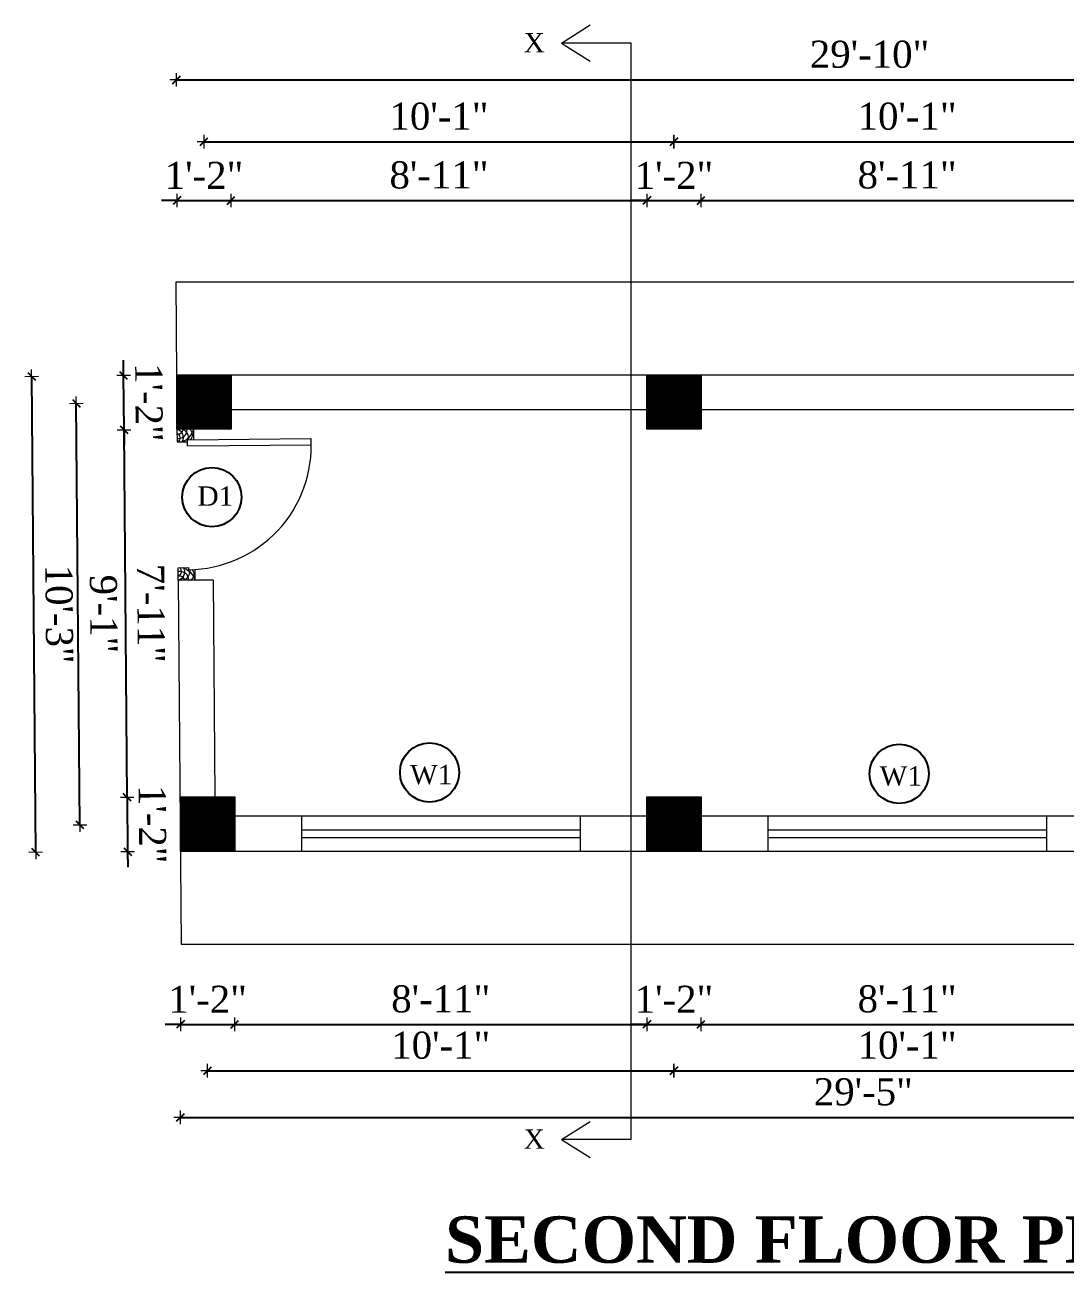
# Model space of a CAD drawing. Header units: inches. Extents: x 20273 to 41102, y -4696 to -1121.
# Drawn here: x 29047.8 to 29316.6, y -3206.2 to -2884 of the extents above; entities that cross this region are included whole.
import ezdxf

# ---------------------------------------------------------------- set-up
doc = ezdxf.new("R2010")
doc.units = ezdxf.units.IN
doc.header["$LTSCALE"] = 5
doc.header["$MEASUREMENT"] = 0
for name, color, linetype, lineweight in [('A-WALL', 7, 'Continuous', 9), ('Dimension', 7, 'Continuous', 18), ('DOOR', 62, 'Continuous', 0)]:
    doc.layers.add(name, color=color, linetype=linetype, lineweight=lineweight)
doc.layers.add('dim line', color=7, linetype='Continuous', lineweight=15, true_color=0xfab2b2)
doc.layers.add('TEXT', color=6, linetype='Continuous')
doc.layers.add('WALL', color=7, linetype='Continuous')
doc.styles.add('ordinary', font='times.ttf')
doc.dimstyles.new('Copy of 96', dxfattribs={"dimtxt": 7, "dimasz": 4, "dimexe": 0.5, "dimexo": 0.5, "dimgap": 3, "dimtad": 1, "dimdec": 1, "dimzin": 11, "dimdsep": 46, "dimlunit": 4, "dimtxsty": 'ordinary', "dimblk": 'OBLIQUE', "dimcen": 0.09, "dimse1": 1, "dimse2": 1, "dimclrt": 6, "dimazin": 0, "dimtfac": 1, "dimtdec": 1, "dimtix": 1, "dimtmove": 2, "dimatfit": 3, "dimldrblk": 'leader', "dimfxl": 0.5, "dimfxlon": 1, "dimtolj": 1, "dimtzin": 0, "dimarcsym": 0})
pattern_1 = [(45, (2967.62238, 690.14141), (-0.08838834765, 0.08838834765), [])]

# ---------------------------------------------------------------- blocks, each defined once
blk = doc.blocks.new('A$C27B36B59')
at = {"layer": 'DOOR'}
for p, q in [((0, 4), (0, 0)), ((2.5, 4), (0, 4)), ((2.5, 2.5), (2.5, 4)), ((0, 0), (3, 0)), ((3, 2.5), (2.5, 2.5)), ((3, 0), (3, 2.5))]:
    blk.add_line(p, q, dxfattribs=at)
for centre, radius, start, end in [((-1.4, -0.54), 4.75, 22.1411, 72.838), ((1.34, 2.09), 1.64, 45.138, 144.8948), ((2.21, 0.3), 2.49, 83.3149, 152.658), ((0.13, 0.37), 2.05, 349.4875, 93.6805), ((1.96, -0.47), 2.01, 58.7447, 166.495), ((-0.06, 0.32), 1.13, 343.542, 86.947), ((2.08, -0.4), 1.17, 38.2816, 160.1519)]:
    blk.add_arc(centre, radius, start, end, dxfattribs=at)
blk = doc.blocks.new('D2')
at = {"layer": 'DOOR'}
for p, q in [((74473.95, 24047.59), (74473.95, 24018.09)), ((74473.95, 24047.59), (74475.45, 24047.59)), ((74475.45, 24047.59), (74475.45, 24018.13))]:
    blk.add_line(p, q, dxfattribs=at)
blk.add_arc((74473.95, 24047.59), 29.5, 180, 272.9146, dxfattribs=at)
at = {"layer": 'DOOR', "xscale": -1, "rotation": 180}
blk.add_blockref('A$C27B36B59', (74441.95, 24050.09), dxfattribs=at)
at = {"layer": 'DOOR', "rotation": 180}
blk.add_blockref('A$C27B36B59', (74477.95, 24050.09), dxfattribs=at)
blk = doc.blocks.new('oblique')
at = {"color": 0, "lineweight": -2}
blk.add_line((0.25, 0.25), (-0.25, -0.25), dxfattribs=at)
at = {"layer": 'dim line', "lineweight": 9}
for p, q in [((-0.4375, 0), (0.4375, 0)), ((0, 0.4375), (0, -0.4375))]:
    blk.add_line(p, q, dxfattribs=at)
blk = doc.blocks.new('*D466')
at = {"layer": 'A-WALL', "color": 0, "lineweight": -2, "ltscale": 50, "transparency": 16777216}
for p, q in [((29088.01, -3142.24), (29084.01, -3142.24)), ((29088.01, -3142.24), (29102.01, -3142.24)), ((29102.01, -3142.24), (29106.01, -3142.24))]:
    blk.add_line(p, q, dxfattribs=at)
at = {"layer": 'Defpoints', "color": 0, "ltscale": 50, "transparency": 16777216}
for p in [(29088.01, -3097.46), (29102.01, -3097.46), (29102.01, -3142.24)]:
    blk.add_point(p, dxfattribs=at)
at = {"layer": 'A-WALL', "color": 0, "lineweight": -2, "ltscale": 50, "transparency": 16777216, "xscale": 4, "yscale": 4, "zscale": 4}
blk.add_blockref('oblique', (29088.01, -3142.24), dxfattribs=at)
at = {"layer": 'A-WALL', "color": 0, "lineweight": -2, "ltscale": 50, "transparency": 16777216, "xscale": 4, "yscale": 4, "zscale": 4, "rotation": 180}
blk.add_blockref('oblique', (29102.01, -3142.24), dxfattribs=at)
at = {"layer": 'A-WALL', "color": 6, "ltscale": 50, "transparency": 16777216, "insert": (29095.01, -3135.74), "char_height": 7, "attachment_point": 5, "style": 'ordinary'}
blk.add_mtext('\\A1;1\'-2"', dxfattribs=at)
blk = doc.blocks.new('_OBLIQUE')
at = {"color": 0, "linetype": 'ByBlock'}
blk.add_line((-0.5, -0.5), (0.5, 0.5), dxfattribs=at)
blk = doc.blocks.new('leader')
at = {"layer": 'Dimension'}
for p, q in [((0, -4.328), (0, 4.328)), ((-4.424, 0), (4.424, 0))]:
    blk.add_line(p, q, dxfattribs=at)
blk = doc.blocks.new('*D467')
at = {"layer": 'A-WALL', "color": 0, "lineweight": -2, "ltscale": 5, "transparency": 16777216}
blk.add_line((29102.01, -3142.24), (29208.51, -3142.24), dxfattribs=at)
at = {"layer": 'Defpoints', "color": 0, "ltscale": 5, "transparency": 16777216}
for p in [(29102.01, -3097.46), (29208.51, -3097.46), (29208.51, -3142.24)]:
    blk.add_point(p, dxfattribs=at)
at = {"layer": 'A-WALL', "color": 0, "lineweight": -2, "ltscale": 5, "transparency": 16777216, "xscale": 4, "yscale": 4, "zscale": 4, "rotation": 180}
blk.add_blockref('oblique', (29102.01, -3142.24), dxfattribs=at)
at = {"layer": 'A-WALL', "color": 0, "lineweight": -2, "ltscale": 5, "transparency": 16777216, "xscale": 4, "yscale": 4, "zscale": 4}
blk.add_blockref('oblique', (29208.51, -3142.24), dxfattribs=at)
at = {"layer": 'A-WALL', "color": 6, "ltscale": 5, "transparency": 16777216, "insert": (29155.26, -3135.68), "char_height": 7, "attachment_point": 5, "style": 'ordinary'}
blk.add_mtext('\\A1;8\'-11"', dxfattribs=at)
blk = doc.blocks.new('*D468')
at = {"layer": 'A-WALL', "color": 0, "lineweight": -2, "ltscale": 5, "transparency": 16777216}
for p, q in [((29208.51, -3142.24), (29204.51, -3142.24)), ((29208.51, -3142.24), (29222.51, -3142.24)), ((29222.51, -3142.24), (29226.51, -3142.24))]:
    blk.add_line(p, q, dxfattribs=at)
at = {"layer": 'Defpoints', "color": 0, "ltscale": 5, "transparency": 16777216}
for p in [(29208.51, -3097.46), (29222.51, -3097.46), (29222.51, -3142.24)]:
    blk.add_point(p, dxfattribs=at)
at = {"layer": 'A-WALL', "color": 0, "lineweight": -2, "ltscale": 5, "transparency": 16777216, "xscale": 4, "yscale": 4, "zscale": 4}
blk.add_blockref('oblique', (29208.51, -3142.24), dxfattribs=at)
at = {"layer": 'A-WALL', "color": 0, "lineweight": -2, "ltscale": 5, "transparency": 16777216, "xscale": 4, "yscale": 4, "zscale": 4, "rotation": 180}
blk.add_blockref('oblique', (29222.51, -3142.24), dxfattribs=at)
at = {"layer": 'A-WALL', "color": 6, "ltscale": 5, "transparency": 16777216, "insert": (29215.51, -3135.74), "char_height": 7, "attachment_point": 5, "style": 'ordinary'}
blk.add_mtext('\\A1;1\'-2"', dxfattribs=at)
blk = doc.blocks.new('*D469')
at = {"layer": 'A-WALL', "color": 0, "lineweight": -2, "ltscale": 5, "transparency": 16777216}
blk.add_line((29222.51, -3142.24), (29329.01, -3142.24), dxfattribs=at)
at = {"layer": 'Defpoints', "color": 0, "ltscale": 5, "transparency": 16777216}
for p in [(29222.51, -3097.46), (29329.01, -3097.46), (29329.01, -3142.24)]:
    blk.add_point(p, dxfattribs=at)
at = {"layer": 'A-WALL', "color": 0, "lineweight": -2, "ltscale": 5, "transparency": 16777216, "xscale": 4, "yscale": 4, "zscale": 4, "rotation": 180}
blk.add_blockref('oblique', (29222.51, -3142.24), dxfattribs=at)
at = {"layer": 'A-WALL', "color": 0, "lineweight": -2, "ltscale": 5, "transparency": 16777216, "xscale": 4, "yscale": 4, "zscale": 4}
blk.add_blockref('oblique', (29329.01, -3142.24), dxfattribs=at)
at = {"layer": 'A-WALL', "color": 6, "ltscale": 5, "transparency": 16777216, "insert": (29275.76, -3135.68), "char_height": 7, "attachment_point": 5, "style": 'ordinary'}
blk.add_mtext('\\A1;8\'-11"', dxfattribs=at)
blk = doc.blocks.new('*D473')
at = {"layer": 'A-WALL', "color": 0, "lineweight": -2, "ltscale": 5, "transparency": 16777216}
blk.add_line((29095.01, -3154.21), (29215.51, -3154.21), dxfattribs=at)
at = {"layer": 'Defpoints', "color": 0, "ltscale": 5, "transparency": 16777216}
for p in [(29095.01, -3090.46), (29215.51, -3090.46), (29215.51, -3154.21)]:
    blk.add_point(p, dxfattribs=at)
at = {"layer": 'A-WALL', "color": 0, "lineweight": -2, "ltscale": 5, "transparency": 16777216, "xscale": 4, "yscale": 4, "zscale": 4, "rotation": 180}
blk.add_blockref('oblique', (29095.01, -3154.21), dxfattribs=at)
at = {"layer": 'A-WALL', "color": 0, "lineweight": -2, "ltscale": 5, "transparency": 16777216, "xscale": 4, "yscale": 4, "zscale": 4}
blk.add_blockref('oblique', (29215.51, -3154.21), dxfattribs=at)
at = {"layer": 'A-WALL', "color": 6, "ltscale": 5, "transparency": 16777216, "insert": (29155.26, -3147.65), "char_height": 7, "attachment_point": 5, "style": 'ordinary'}
blk.add_mtext('\\A1;10\'-1"', dxfattribs=at)
blk = doc.blocks.new('*D474')
at = {"layer": 'A-WALL', "color": 0, "lineweight": -2, "ltscale": 5, "transparency": 16777216}
blk.add_line((29215.51, -3154.21), (29336.01, -3154.21), dxfattribs=at)
at = {"layer": 'Defpoints', "color": 0, "ltscale": 5, "transparency": 16777216}
for p in [(29215.51, -3090.46), (29336.01, -3090.46), (29336.01, -3154.21)]:
    blk.add_point(p, dxfattribs=at)
at = {"layer": 'A-WALL', "color": 0, "lineweight": -2, "ltscale": 5, "transparency": 16777216, "xscale": 4, "yscale": 4, "zscale": 4, "rotation": 180}
blk.add_blockref('oblique', (29215.51, -3154.21), dxfattribs=at)
at = {"layer": 'A-WALL', "color": 0, "lineweight": -2, "ltscale": 5, "transparency": 16777216, "xscale": 4, "yscale": 4, "zscale": 4}
blk.add_blockref('oblique', (29336.01, -3154.21), dxfattribs=at)
at = {"layer": 'A-WALL', "color": 6, "ltscale": 5, "transparency": 16777216, "insert": (29275.76, -3147.65), "char_height": 7, "attachment_point": 5, "style": 'ordinary'}
blk.add_mtext('\\A1;10\'-1"', dxfattribs=at)
blk = doc.blocks.new('*D476')
at = {"layer": 'A-WALL', "color": 0, "lineweight": -2, "ltscale": 5, "transparency": 16777216}
blk.add_line((29088.01, -3166.26), (29440.88, -3166.26), dxfattribs=at)
at = {"layer": 'Defpoints', "color": 0, "ltscale": 5, "transparency": 16777216}
for p in [(29088.01, -3097.46), (29440.88, -3097.46), (29440.88, -3166.26)]:
    blk.add_point(p, dxfattribs=at)
at = {"layer": 'A-WALL', "color": 0, "lineweight": -2, "ltscale": 5, "transparency": 16777216, "xscale": 4, "yscale": 4, "zscale": 4, "rotation": 180}
blk.add_blockref('oblique', (29088.01, -3166.26), dxfattribs=at)
at = {"layer": 'A-WALL', "color": 0, "lineweight": -2, "ltscale": 5, "transparency": 16777216, "xscale": 4, "yscale": 4, "zscale": 4}
blk.add_blockref('oblique', (29440.88, -3166.26), dxfattribs=at)
at = {"layer": 'A-WALL', "color": 6, "ltscale": 5, "transparency": 16777216, "insert": (29264.44, -3159.69), "char_height": 7, "attachment_point": 5, "style": 'ordinary'}
blk.add_mtext('\\A1;29\'-5"', dxfattribs=at)
blk = doc.blocks.new('*D477')
at = {"layer": 'A-WALL', "color": 0, "lineweight": -2, "ltscale": 50, "transparency": 16777216}
blk.add_line((29050.61, -3097.78), (29049.57, -2974.79), dxfattribs=at)
at = {"layer": 'Defpoints', "color": 0, "ltscale": 50, "transparency": 16777216}
for p in [(29049.57, -2974.79), (29086.97, -2974.47), (29088.01, -3097.46)]:
    blk.add_point(p, dxfattribs=at)
at = {"layer": 'A-WALL', "color": 0, "lineweight": -2, "ltscale": 50, "transparency": 16777216, "xscale": 4, "yscale": 4, "zscale": 4}
for p, rotation in [((29049.57, -2974.79), 90.48576269129444), ((29050.61, -3097.78), 270.4857626912944)]:
    blk.add_blockref('oblique', p, dxfattribs=dict(at, rotation=rotation))
at = {"layer": 'A-WALL', "color": 6, "ltscale": 50, "transparency": 16777216, "insert": (29056.65, -3036.23), "char_height": 7, "attachment_point": 5, "rotation": 270.4858, "style": 'ordinary'}
blk.add_mtext('\\A1;10\'-3"', dxfattribs=at)
blk = doc.blocks.new('*D478')
at = {"layer": 'A-WALL', "color": 0, "lineweight": -2, "ltscale": 5, "transparency": 16777216}
blk.add_line((29074.23, -3083.58), (29073.43, -2988.59), dxfattribs=at)
at = {"layer": 'Defpoints', "color": 0, "ltscale": 5, "transparency": 16777216}
for p in [(29073.43, -2988.59), (29087.09, -2988.47), (29087.89, -3083.46)]:
    blk.add_point(p, dxfattribs=at)
at = {"layer": 'A-WALL', "color": 0, "lineweight": -2, "ltscale": 5, "transparency": 16777216, "xscale": 4, "yscale": 4, "zscale": 4}
for p, rotation in [((29073.43, -2988.59), 90.48576269128618), ((29074.23, -3083.58), 270.4857626912862)]:
    blk.add_blockref('oblique', p, dxfattribs=dict(at, rotation=rotation))
at = {"layer": 'A-WALL', "color": 6, "ltscale": 5, "transparency": 16777216, "insert": (29080.4, -3036.03), "char_height": 7, "attachment_point": 5, "rotation": 270.4858, "style": 'ordinary'}
blk.add_mtext('\\A1;7\'-11"', dxfattribs=at)
blk = doc.blocks.new('*D479')
at = {"layer": 'A-WALL', "color": 0, "lineweight": -2, "ltscale": 5, "transparency": 16777216}
blk.add_line((29062.02, -3090.74), (29061.09, -2981.75), dxfattribs=at)
at = {"layer": 'Defpoints', "color": 0, "ltscale": 5, "transparency": 16777216}
for p in [(29061.09, -2981.75), (29094.09, -2981.47), (29095.01, -3090.46)]:
    blk.add_point(p, dxfattribs=at)
at = {"layer": 'A-WALL', "color": 0, "lineweight": -2, "ltscale": 5, "transparency": 16777216, "xscale": 4, "yscale": 4, "zscale": 4}
for p, rotation in [((29061.09, -2981.75), 90.48576269128618), ((29062.02, -3090.74), 270.4857626912862)]:
    blk.add_blockref('oblique', p, dxfattribs=dict(at, rotation=rotation))
at = {"layer": 'A-WALL', "color": 6, "ltscale": 5, "transparency": 16777216, "insert": (29068.12, -3036.19), "char_height": 7, "attachment_point": 5, "rotation": 270.4858, "style": 'ordinary'}
blk.add_mtext('\\A1;9\'-1"', dxfattribs=at)
blk = doc.blocks.new('*D480')
at = {"layer": 'A-WALL', "color": 0, "lineweight": -2, "ltscale": 5, "transparency": 16777216}
for p, q in [((29073.31, -2974.59), (29073.27, -2970.59)), ((29073.43, -2988.59), (29073.31, -2974.59)), ((29073.43, -2988.59), (29073.46, -2992.59))]:
    blk.add_line(p, q, dxfattribs=at)
at = {"layer": 'Defpoints', "color": 0, "ltscale": 5, "transparency": 16777216}
for p in [(29073.31, -2974.59), (29086.97, -2974.47), (29087.09, -2988.47)]:
    blk.add_point(p, dxfattribs=at)
at = {"layer": 'A-WALL', "color": 0, "lineweight": -2, "ltscale": 5, "transparency": 16777216, "xscale": 4, "yscale": 4, "zscale": 4}
for p, rotation in [((29073.31, -2974.59), 270.4857626912862), ((29073.43, -2988.59), 90.48576269128618)]:
    blk.add_blockref('oblique', p, dxfattribs=dict(at, rotation=rotation))
at = {"layer": 'A-WALL', "color": 6, "ltscale": 5, "transparency": 16777216, "insert": (29079.87, -2981.53), "char_height": 7, "attachment_point": 5, "rotation": 270.4858, "style": 'ordinary'}
blk.add_mtext('\\A1;1\'-2"', dxfattribs=at)
blk = doc.blocks.new('*D481')
at = {"layer": 'A-WALL', "color": 0, "lineweight": -2, "ltscale": 5, "transparency": 16777216}
for p, q in [((29074.23, -3083.58), (29074.2, -3079.58)), ((29074.23, -3083.58), (29074.35, -3097.58)), ((29074.35, -3097.58), (29074.38, -3101.58))]:
    blk.add_line(p, q, dxfattribs=at)
at = {"layer": 'Defpoints', "color": 0, "ltscale": 5, "transparency": 16777216}
for p in [(29087.89, -3083.46), (29074.35, -3097.58), (29088.01, -3097.46)]:
    blk.add_point(p, dxfattribs=at)
at = {"layer": 'A-WALL', "color": 0, "lineweight": -2, "ltscale": 5, "transparency": 16777216, "xscale": 4, "yscale": 4, "zscale": 4}
for p, rotation in [((29074.23, -3083.58), 270.4857626912862), ((29074.35, -3097.58), 90.48576269128618)]:
    blk.add_blockref('oblique', p, dxfattribs=dict(at, rotation=rotation))
at = {"layer": 'A-WALL', "color": 6, "ltscale": 5, "transparency": 16777216, "insert": (29080.79, -3090.52), "char_height": 7, "attachment_point": 5, "rotation": 270.4858, "style": 'ordinary'}
blk.add_mtext('\\A1;1\'-2"', dxfattribs=at)
blk = doc.blocks.new('*D482')
at = {"layer": 'A-WALL', "color": 0, "lineweight": -2, "ltscale": 5, "transparency": 16777216}
for p, q in [((29087.09, -2929.36), (29083.09, -2929.36)), ((29087.09, -2929.36), (29101.09, -2929.36)), ((29101.09, -2929.36), (29105.09, -2929.36))]:
    blk.add_line(p, q, dxfattribs=at)
at = {"layer": 'Defpoints', "color": 0, "ltscale": 5, "transparency": 16777216}
for p in [(29101.09, -2929.36), (29087.09, -2974.47), (29101.09, -2974.47)]:
    blk.add_point(p, dxfattribs=at)
at = {"layer": 'A-WALL', "color": 0, "lineweight": -2, "ltscale": 5, "transparency": 16777216, "xscale": 4, "yscale": 4, "zscale": 4}
blk.add_blockref('oblique', (29087.09, -2929.36), dxfattribs=at)
at = {"layer": 'A-WALL', "color": 0, "lineweight": -2, "ltscale": 5, "transparency": 16777216, "xscale": 4, "yscale": 4, "zscale": 4, "rotation": 180}
blk.add_blockref('oblique', (29101.09, -2929.36), dxfattribs=at)
at = {"layer": 'A-WALL', "color": 6, "ltscale": 5, "transparency": 16777216, "insert": (29094.09, -2922.86), "char_height": 7, "attachment_point": 5, "style": 'ordinary'}
blk.add_mtext('\\A1;1\'-2"', dxfattribs=at)
blk = doc.blocks.new('*D483')
at = {"layer": 'A-WALL', "color": 0, "lineweight": -2, "ltscale": 5, "transparency": 16777216}
blk.add_line((29101.09, -2929.36), (29208.51, -2929.36), dxfattribs=at)
at = {"layer": 'Defpoints', "color": 0, "ltscale": 5, "transparency": 16777216}
for p in [(29208.51, -2929.36), (29101.09, -2974.47), (29208.51, -2974.47)]:
    blk.add_point(p, dxfattribs=at)
at = {"layer": 'A-WALL', "color": 0, "lineweight": -2, "ltscale": 5, "transparency": 16777216, "xscale": 4, "yscale": 4, "zscale": 4, "rotation": 180}
blk.add_blockref('oblique', (29101.09, -2929.36), dxfattribs=at)
at = {"layer": 'A-WALL', "color": 0, "lineweight": -2, "ltscale": 5, "transparency": 16777216, "xscale": 4, "yscale": 4, "zscale": 4}
blk.add_blockref('oblique', (29208.51, -2929.36), dxfattribs=at)
at = {"layer": 'A-WALL', "color": 6, "ltscale": 5, "transparency": 16777216, "insert": (29154.8, -2922.8), "char_height": 7, "attachment_point": 5, "style": 'ordinary'}
blk.add_mtext('\\A1;8\'-11"', dxfattribs=at)
blk = doc.blocks.new('*D484')
at = {"layer": 'A-WALL', "color": 0, "lineweight": -2, "ltscale": 5, "transparency": 16777216}
for p, q in [((29208.51, -2929.36), (29204.51, -2929.36)), ((29208.51, -2929.36), (29222.51, -2929.36)), ((29222.51, -2929.36), (29226.51, -2929.36))]:
    blk.add_line(p, q, dxfattribs=at)
at = {"layer": 'Defpoints', "color": 0, "ltscale": 5, "transparency": 16777216}
for p in [(29222.51, -2929.36), (29208.51, -2974.47), (29222.51, -2974.47)]:
    blk.add_point(p, dxfattribs=at)
at = {"layer": 'A-WALL', "color": 0, "lineweight": -2, "ltscale": 5, "transparency": 16777216, "xscale": 4, "yscale": 4, "zscale": 4}
blk.add_blockref('oblique', (29208.51, -2929.36), dxfattribs=at)
at = {"layer": 'A-WALL', "color": 0, "lineweight": -2, "ltscale": 5, "transparency": 16777216, "xscale": 4, "yscale": 4, "zscale": 4, "rotation": 180}
blk.add_blockref('oblique', (29222.51, -2929.36), dxfattribs=at)
at = {"layer": 'A-WALL', "color": 6, "ltscale": 5, "transparency": 16777216, "insert": (29215.51, -2922.86), "char_height": 7, "attachment_point": 5, "style": 'ordinary'}
blk.add_mtext('\\A1;1\'-2"', dxfattribs=at)
blk = doc.blocks.new('*D485')
at = {"layer": 'A-WALL', "color": 0, "lineweight": -2, "ltscale": 5, "transparency": 16777216}
blk.add_line((29222.51, -2929.36), (29329.01, -2929.36), dxfattribs=at)
at = {"layer": 'Defpoints', "color": 0, "ltscale": 5, "transparency": 16777216}
for p in [(29329.01, -2929.36), (29222.51, -2974.47), (29329.01, -2974.47)]:
    blk.add_point(p, dxfattribs=at)
at = {"layer": 'A-WALL', "color": 0, "lineweight": -2, "ltscale": 5, "transparency": 16777216, "xscale": 4, "yscale": 4, "zscale": 4, "rotation": 180}
blk.add_blockref('oblique', (29222.51, -2929.36), dxfattribs=at)
at = {"layer": 'A-WALL', "color": 0, "lineweight": -2, "ltscale": 5, "transparency": 16777216, "xscale": 4, "yscale": 4, "zscale": 4}
blk.add_blockref('oblique', (29329.01, -2929.36), dxfattribs=at)
at = {"layer": 'A-WALL', "color": 6, "ltscale": 5, "transparency": 16777216, "insert": (29275.76, -2922.8), "char_height": 7, "attachment_point": 5, "style": 'ordinary'}
blk.add_mtext('\\A1;8\'-11"', dxfattribs=at)
blk = doc.blocks.new('*D491')
at = {"layer": 'A-WALL', "color": 0, "lineweight": -2, "ltscale": 5, "transparency": 16777216}
blk.add_line((29094.09, -2914.18), (29215.51, -2914.18), dxfattribs=at)
at = {"layer": 'Defpoints', "color": 0, "ltscale": 5, "transparency": 16777216}
for p in [(29215.51, -2914.18), (29094.09, -2981.47), (29215.51, -2981.47)]:
    blk.add_point(p, dxfattribs=at)
at = {"layer": 'A-WALL', "color": 0, "lineweight": -2, "ltscale": 5, "transparency": 16777216, "xscale": 4, "yscale": 4, "zscale": 4, "rotation": 180}
blk.add_blockref('oblique', (29094.09, -2914.18), dxfattribs=at)
at = {"layer": 'A-WALL', "color": 0, "lineweight": -2, "ltscale": 5, "transparency": 16777216, "xscale": 4, "yscale": 4, "zscale": 4}
blk.add_blockref('oblique', (29215.51, -2914.18), dxfattribs=at)
at = {"layer": 'A-WALL', "color": 6, "ltscale": 5, "transparency": 16777216, "insert": (29154.8, -2907.62), "char_height": 7, "attachment_point": 5, "style": 'ordinary'}
blk.add_mtext('\\A1;10\'-1"', dxfattribs=at)
blk = doc.blocks.new('*D492')
at = {"layer": 'A-WALL', "color": 0, "lineweight": -2, "ltscale": 5, "transparency": 16777216}
blk.add_line((29215.51, -2914.18), (29336.01, -2914.18), dxfattribs=at)
at = {"layer": 'Defpoints', "color": 0, "ltscale": 5, "transparency": 16777216}
for p in [(29336.01, -2914.18), (29215.51, -2981.47), (29336.01, -2981.47)]:
    blk.add_point(p, dxfattribs=at)
at = {"layer": 'A-WALL', "color": 0, "lineweight": -2, "ltscale": 5, "transparency": 16777216, "xscale": 4, "yscale": 4, "zscale": 4, "rotation": 180}
blk.add_blockref('oblique', (29215.51, -2914.18), dxfattribs=at)
at = {"layer": 'A-WALL', "color": 0, "lineweight": -2, "ltscale": 5, "transparency": 16777216, "xscale": 4, "yscale": 4, "zscale": 4}
blk.add_blockref('oblique', (29336.01, -2914.18), dxfattribs=at)
at = {"layer": 'A-WALL', "color": 6, "ltscale": 5, "transparency": 16777216, "insert": (29275.76, -2907.62), "char_height": 7, "attachment_point": 5, "style": 'ordinary'}
blk.add_mtext('\\A1;10\'-1"', dxfattribs=at)
blk = doc.blocks.new('*D494')
at = {"layer": 'A-WALL', "color": 0, "lineweight": -2, "ltscale": 5, "transparency": 16777216}
blk.add_line((29086.97, -2898.18), (29445.13, -2898.18), dxfattribs=at)
at = {"layer": 'Defpoints', "color": 0, "ltscale": 5, "transparency": 16777216}
for p in [(29445.13, -2898.18), (29086.97, -2974.47), (29445.13, -2974.47)]:
    blk.add_point(p, dxfattribs=at)
at = {"layer": 'A-WALL', "color": 0, "lineweight": -2, "ltscale": 5, "transparency": 16777216, "xscale": 4, "yscale": 4, "zscale": 4, "rotation": 180}
blk.add_blockref('oblique', (29086.97, -2898.18), dxfattribs=at)
at = {"layer": 'A-WALL', "color": 0, "lineweight": -2, "ltscale": 5, "transparency": 16777216, "xscale": 4, "yscale": 4, "zscale": 4}
blk.add_blockref('oblique', (29445.13, -2898.18), dxfattribs=at)
at = {"layer": 'A-WALL', "color": 6, "ltscale": 5, "transparency": 16777216, "insert": (29266.05, -2891.61), "char_height": 7, "attachment_point": 5, "style": 'ordinary'}
blk.add_mtext('\\A1;29\'-10"', dxfattribs=at)

msp = doc.modelspace()

# ---------------------------------------------------------------- hatches: boundary and pattern name
at = {"layer": 'A-WALL', "ltscale": 5}
h = msp.add_hatch(dxfattribs=at)
h.set_pattern_fill('ANSI31', color=256)
h.set_pattern_definition(pattern_1)
h.paths.add_polyline_path([(29101.09, -2988.47), (29101.09, -2974.47), (29087.09, -2974.47), (29087.09, -2988.47)])
h = msp.add_hatch(dxfattribs=at)
h.set_pattern_fill('ANSI31', color=256)
h.set_pattern_definition(pattern_1)
h.paths.add_polyline_path([(29222.51, -2988.47), (29222.51, -2974.47), (29208.51, -2974.47), (29208.51, -2988.47)])
h = msp.add_hatch(dxfattribs=at)
h.set_pattern_fill('ANSI31', color=256)
h.set_pattern_definition(pattern_1)
h.paths.add_polyline_path([(29102.01, -3097.46), (29102.01, -3083.46), (29088.01, -3083.46), (29088.01, -3097.46)])
h = msp.add_hatch(dxfattribs=at)
h.set_pattern_fill('ANSI31', color=256)
h.set_pattern_definition(pattern_1)
h.paths.add_polyline_path([(29222.51, -3097.46), (29222.51, -3083.46), (29208.51, -3083.46), (29208.51, -3097.46)])

# ---------------------------------------------------------------- linework, layer by layer
for p, q in [((29186.46, -2888.67), (29193.89, -2883.99)), ((29204.46, -2888.67), (29186.46, -2888.67)), ((29186.46, -2888.67), (29193.89, -2893.35)), ((29204.46, -3171.96), (29204.46, -2888.67)), ((29086.77, -2950.47), (29086.97, -2974.47)), ((29403.6, -2950.47), (29086.77, -2950.47)), ((29445.13, -2974.47), (29086.97, -2974.47)), ((29086.97, -2974.47), (29087.09, -2988.47)), ((29208.51, -2983.47), (29101.09, -2983.47)), ((29329.01, -2983.47), (29222.51, -2983.47)), ((29087.42, -3027.47), (29088.21, -3121.46)), ((29096.42, -3027.47), (29087.42, -3027.47)), ((29096.42, -3027.47), (29096.89, -3083.46)), ((29208.51, -3088.46), (29102.01, -3088.46)), ((29119.26, -3088.46), (29119.26, -3097.46)), ((29191.26, -3088.46), (29191.26, -3097.46)), ((29329.01, -3088.46), (29222.51, -3088.46)), ((29239.76, -3088.46), (29239.76, -3097.46)), ((29311.76, -3088.46), (29311.76, -3097.46)), ((29119.26, -3091.96), (29191.26, -3091.96)), ((29239.76, -3091.96), (29311.76, -3091.96)), ((29119.26, -3093.96), (29191.26, -3093.96)), ((29239.76, -3093.96), (29311.76, -3093.96)), ((29088.01, -3097.46), (29440.88, -3097.46)), ((29088.21, -3121.46), (29430.89, -3121.46)), ((29186.46, -3171.96), (29193.89, -3167.28)), ((29204.46, -3171.96), (29186.46, -3171.96)), ((29186.46, -3171.96), (29193.89, -3176.64))]:
    msp.add_line(p, q, dxfattribs=at)
for points in [[(29087.09, -2974.47), (29101.09, -2974.47), (29101.09, -2988.47), (29087.09, -2988.47)], [(29208.51, -2974.47), (29222.51, -2974.47), (29222.51, -2988.47), (29208.51, -2988.47)], [(29088.01, -3083.46), (29102.01, -3083.46), (29102.01, -3097.46), (29088.01, -3097.46)], [(29208.51, -3083.46), (29222.51, -3083.46), (29222.51, -3097.46), (29208.51, -3097.46)]]:
    msp.add_lwpolyline(points, close=True, dxfattribs=at)
at = {"layer": 'TEXT'}
for centre in [(29096.12, -3006), (29152.37, -3077.13), (29273.72, -3077.48)]:
    msp.add_circle(centre, 7.64, dxfattribs=at)

# ---------------------------------------------------------------- block references
at = {"layer": 'WALL', "color": 2, "linetype": 'ByBlock', "xscale": 1.083333333326322, "yscale": 1.083333333326322, "zscale": 1.083333333326322, "rotation": 90.48576269148516}
msp.add_blockref('D2', (55824.46, -83449.13), dxfattribs=at)

# ---------------------------------------------------------------- texts
at = {"layer": 'TEXT', "style": 'ordinary'}
for s, p in [('X', (29176.67, -2891.09)), ('D1', (29092.41, -3008.23)), ('X', (29176.67, -3174.37))]:
    msp.add_text(s, height=5, dxfattribs=at).set_placement(p)
for p in [(29147.34, -3080.19), (29268.69, -3080.55)]:
    msp.add_text('W1', height=5, rotation=0.0004, dxfattribs=at).set_placement(p)
at = {"layer": 'TEXT', "insert": (29255.57, -3204), "char_height": 12, "width": 219.8151, "attachment_point": 8, "rotation": 359.9996, "style": 'ordinary'}
msp.add_mtext('{\\fTimes New Roman|b1|i0|c0|p18;\\LSECOND FLOOR PLAN}', dxfattribs=at)

# ---------------------------------------------------------------- dimensions: what is measured, and where the dimension line sits
at = {"layer": 'A-WALL', "ltscale": 5}
for base, p1, p2, picture, middle in [((29445.13, -2898.18), (29086.97, -2974.47), (29445.13, -2974.47), '*D494', (29266.05, -2891.61)), ((29215.51, -2914.18), (29094.09, -2981.47), (29215.51, -2981.47), '*D491', (29154.8, -2907.62)), ((29336.01125891, -2914.18321382), (29215.51125891, -2981.46985888), (29336.01125891, -2981.46985888), '*D492', (29275.76125891, -2907.62265145)), ((29101.09, -2929.36), (29087.09, -2974.47), (29101.09, -2974.47), '*D482', (29094.09, -2922.86)), ((29208.51, -2929.36), (29101.09, -2974.47), (29208.51, -2974.47), '*D483', (29154.8, -2922.8)), ((29222.51, -2929.36), (29208.51, -2974.47), (29222.51, -2974.47), '*D484', (29215.51, -2922.86)), ((29329.01125891, -2929.35947822), (29222.51125891, -2974.46985888), (29329.01125891, -2974.46985888), '*D485', (29275.76125891, -2922.79891586)), ((29215.51125891, -3154.21222232), (29095.01125891, -3090.46012901), (29215.51125891, -3090.46012901), '*D473', (29155.26125891, -3147.65165996)), ((29336.01125891, -3154.21222232), (29215.51125891, -3090.46012901), (29336.01125891, -3090.46012901), '*D474', (29275.76125891, -3147.65165996)), ((29440.88, -3166.26), (29088.01, -3097.46), (29440.88, -3097.46), '*D476', (29264.44, -3159.69)), ((29208.51125891, -3142.23954961), (29102.01125891, -3097.46012901), (29208.51125891, -3097.46012901), '*D467', (29155.26125891, -3135.67898724)), ((29222.51, -3142.24), (29208.51, -3097.46), (29222.51, -3097.46), '*D468', (29215.51, -3135.74)), ((29329.01125891, -3142.23954961), (29222.51125891, -3097.46012901), (29329.01125891, -3097.46012901), '*D469', (29275.76125891, -3135.67898724))]:
    dim = msp.add_linear_dim(base=base, p1=p1, p2=p2, dimstyle='Copy of 96', override={"dimdec": 0, "dimblk": 'oblique', "dimtdec": 0, "dimarcsym": 1}, dxfattribs=at)
    dim.commit()
    dim.dimension.update_dxf_attribs({"geometry": picture, "text_midpoint": middle})
for base, p1, p2, picture, middle in [((29073.31, -2974.59), (29087.09, -2988.47), (29086.97, -2974.47), '*D480', (29079.87, -2981.53)), ((29061.09, -2981.75), (29095.01, -3090.46), (29094.09, -2981.47), '*D479', (29068.12, -3036.19)), ((29073.43, -2988.59), (29087.89, -3083.46), (29087.09, -2988.47), '*D478', (29080.4, -3036.03)), ((29074.35, -3097.58), (29087.89, -3083.46), (29088.01, -3097.46), '*D481', (29080.79, -3090.52))]:
    dim = msp.add_linear_dim(base=base, p1=p1, p2=p2, angle=270.4858, dimstyle='Copy of 96', override={"dimdec": 0, "dimblk": 'oblique', "dimtdec": 0, "dimarcsym": 1}, dxfattribs=at)
    dim.commit()
    dim.dimension.update_dxf_attribs({"geometry": picture, "text_midpoint": middle})
at = {"layer": 'A-WALL', "ltscale": 50}
dim = msp.add_aligned_dim(p1=(29088.01, -3097.46), p2=(29086.97, -2974.47), distance=37.4, dimstyle='Copy of 96', override={"dimdec": 0, "dimblk": 'oblique', "dimtdec": 0, "dimarcsym": 1}, dxfattribs=at)
dim.commit()
dim.dimension.update_dxf_attribs({"geometry": '*D477', "text_midpoint": (29056.65, -3036.23)})
dim = msp.add_linear_dim(base=(29102.01, -3142.24), p1=(29088.01, -3097.46), p2=(29102.01, -3097.46), dimstyle='Copy of 96', override={"dimdec": 0, "dimblk": 'oblique', "dimtdec": 0, "dimarcsym": 1}, dxfattribs=at)
dim.commit()
dim.dimension.update_dxf_attribs({"geometry": '*D466', "text_midpoint": (29095.01, -3135.74)})

doc.saveas('drawing.dxf')
